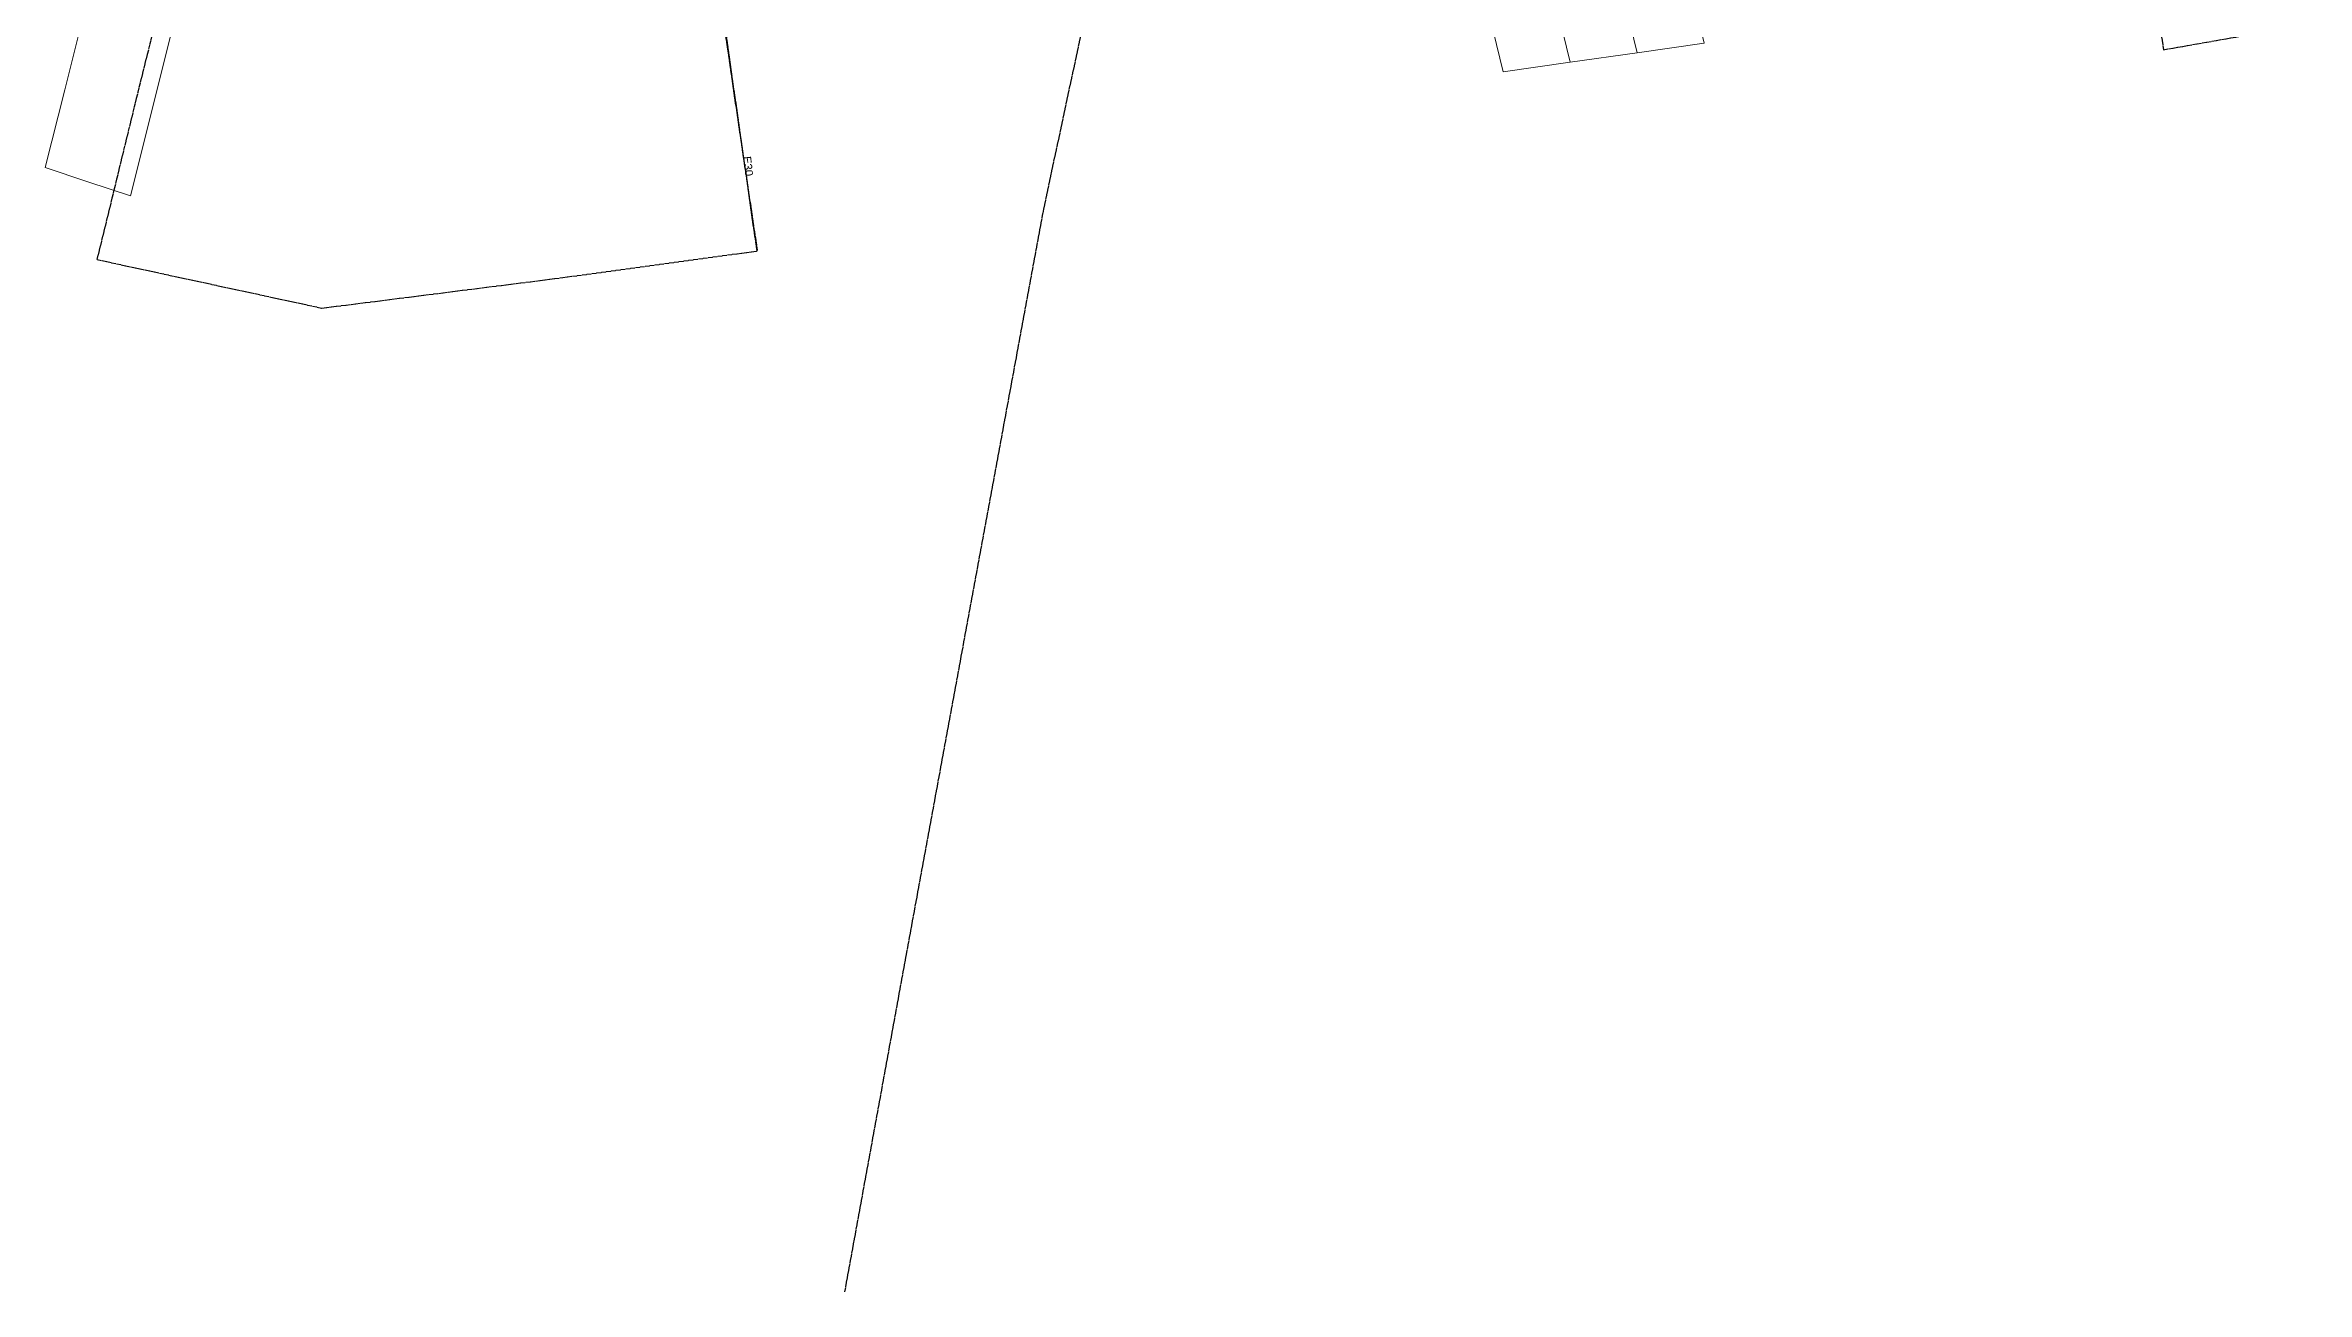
# Model space of a CAD drawing. Header units: metres. Extents: x 303026 to 304293, y 6173158 to 6174419.
# Drawn here: x 303113 to 303621, y 6173158 to 6173438 of the extents above; entities that cross this region are included whole.
import ezdxf

# ---------------------------------------------------------------- set-up
doc = ezdxf.new("R2010")
doc.units = ezdxf.units.M
doc.linetypes.add('Cable Exist OH', pattern=[1, 1, 0])
doc.layers.add('Cadastre Land Parcels_SP_EXT', color=9, linetype='Continuous', lineweight=5)
doc.layers.add('Cadastre Roads_SP_EXT', color=9, linetype='Continuous', lineweight=5)
for name, color, linetype in [('Mains_HV_EXT', 7, 'Continuous'), ('Mains_LV_EXT', 7, 'Continuous'), ('Mains_SL_EXT', 7, 'Continuous'), ('Mains_TR_EXT', 7, 'Continuous')]:
    doc.layers.add(name, color=color, linetype=linetype)
doc.styles.get("Standard").update_dxf_attribs({"font": 'arial.ttf'})

msp = doc.modelspace()

# ---------------------------------------------------------------- linework, layer by layer
at = {"layer": 'Cadastre Land Parcels_SP_EXT', "linetype": 'Continuous'}
for points in [[(303470.63, 6173436.64), (303461.58, 6173473.89), (303446.49, 6173471.74), (303455.54, 6173434.49), (303470.63, 6173436.64)], [(303485.72, 6173438.79), (303476.66, 6173476.04), (303461.58, 6173473.89), (303470.63, 6173436.64), (303485.72, 6173438.79)], [(303455.54, 6173434.49), (303446.49, 6173471.74), (303431.41, 6173469.59), (303440.45, 6173432.33), (303455.54, 6173434.49)]]:
    msp.add_lwpolyline(points, close=True, dxfattribs=at)
at = {"layer": 'Cadastre Roads_SP_EXT', "linetype": 'Continuous'}
msp.add_lwpolyline([(303137.36, 6173426.87), (303141.52, 6173443.43), (303145.98, 6173461.16), (303149.85, 6173476.54), (303138.87, 6173474.11), (303127.89, 6173471.69), (303121.8, 6173447.48), (303116.97, 6173428.27), (303112.58, 6173410.83), (303122.19, 6173407.62), (303131.72, 6173404.44), (303137.36, 6173426.87)], close=True, dxfattribs=at)
at = {"layer": 'Mains_HV_EXT', "linetype": 'Cable Exist OH'}
for points in [[(303124.28, 6173390.1), (303133.47, 6173427.8), (303142.44, 6173463.67), (303145.14, 6173474.51), (303152.91, 6173507.8), (303155.8, 6173542.31), (303152.46, 6173579.83), (303146.95, 6173618.05), (303141.06, 6173659.31), (303135.83, 6173695.66)], [(303124.28, 6173390.1), (303174.81, 6173379.19), (303228.96, 6173386.05), (303272.68, 6173392.05), (303240.96, 6173614.33)], [(303569.15, 6173559.99), (303574.5, 6173529.16), (303583.47, 6173471.95), (303589.01, 6173437.31), (303621.23, 6173442.98)]]:
    msp.add_lwpolyline(points, dxfattribs=at)
at = {"layer": 'Mains_LV_EXT', "linetype": 'Cable Exist OH'}
for points in [[(303133.47, 6173427.8), (303145.14, 6173474.51)], [(303260.84, 6173474.18), (303266.92, 6173431.74)], [(303583.47, 6173471.95), (303589.01, 6173437.31)]]:
    msp.add_lwpolyline(points, dxfattribs=at)
at = {"layer": 'Mains_SL_EXT', "linetype": 'Cable Exist OH'}
for points in [[(303124.28, 6173390.1), (303133.47, 6173427.8), (303145.14, 6173474.51)], [(303272.77, 6173392.23), (303266.92, 6173431.74), (303260.84, 6173474.18)]]:
    msp.add_lwpolyline(points, dxfattribs=at)
at = {"layer": 'Mains_TR_EXT', "linetype": 'Cable Exist OH'}
for p, q in [((303337.16, 6173401.45), (303349.55, 6173459.39)), ((303322.23, 6173320.51), (303337.16, 6173401.45)), ((303306.28, 6173233.8), (303322.23, 6173320.51)), ((303292.43, 6173157.9), (303306.28, 6173233.8))]:
    msp.add_line(p, q, dxfattribs=at)

# ---------------------------------------------------------------- texts
at = {"layer": 'Mains_LV_EXT'}
msp.add_text('E30', height=1.8, rotation=276.7977, dxfattribs=at).set_placement((303269.51, 6173413.24))

doc.saveas('drawing.dxf')
